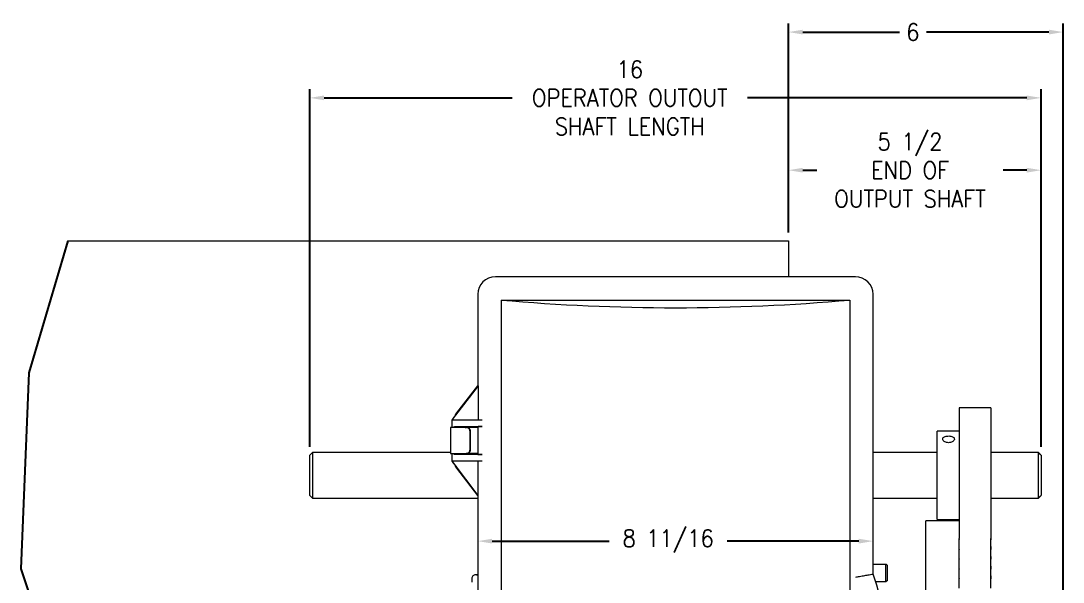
# Model space of a CAD drawing. Extents: x 4.1 to 26.9, y 8.2 to 41.8.
# Drawn here: x 4.11 to 26.91, y 29.55 to 41.83 of the extents above; entities that cross this region are included whole.
import ezdxf

# ---------------------------------------------------------------- set-up
doc = ezdxf.new("R2010")
doc.units = 0
doc.header["$LTSCALE"] = 0.5
doc.header["$MEASUREMENT"] = 0
doc.layers.get('Defpoints').update_dxf_attribs({"linetype": 'CONTINUOUS'})
doc.layers.add('DIM', color=1, linetype='CONTINUOUS')
doc.layers.add('OBJ', color=3, linetype='CONTINUOUS')
doc.styles.add('ROMANS', font='romans.shx', dxfattribs={"width": 0.9, "height": 0.375})
doc.dimstyles.new('GENIE', dxfattribs={"dimscale": 2, "dimtxt": 0.25, "dimasz": 0.156, "dimexe": 0.095, "dimexo": 0.0925, "dimgap": 0.095, "dimtad": 0, "dimtih": 1, "dimtoh": 1, "dimdec": 5, "dimzin": 4, "dimdsep": 46, "dimlunit": 5, "dimtxsty": 'ROMANS', "dimcen": 0.09, "dimadec": 0, "dimazin": 0, "dimtfac": 1, "dimtdec": 5, "dimtofl": 0, "dimtmove": 0, "dimatfit": 3, "dimfxl": 0, "dimfrac": 2, "dimtolj": 1, "dimtzin": 4, "dimarcsym": 0})

# ---------------------------------------------------------------- blocks, each defined once
blk = doc.blocks.new('*D24')
at = {"layer": 'Defpoints', "color": 0}
for p in [(10.43, 40.146), (10.43, 32.323), (26.43, 32.323)]:
    blk.add_point(p, dxfattribs=at)
at = {"layer": 'DIM', "color": 0, "lineweight": -2}
for p, q in [((10.43, 32.508), (10.43, 40.336)), ((10.742, 40.146), (14.855, 40.146)), ((26.118, 40.146), (20.009, 40.146)), ((26.43, 32.508), (26.43, 40.336))]:
    blk.add_line(p, q, dxfattribs=at)
at = {"layer": 'DIM', "color": 0}
for points in [[(10.742, 40.198), (10.742, 40.094), (10.43, 40.146)], [(26.118, 40.198), (26.118, 40.094), (26.43, 40.146)]]:
    blk.add_solid(points, dxfattribs=at)
at = {"layer": 'DIM', "color": 0, "insert": (17.432, 40.146), "char_height": 0.375, "attachment_point": 5, "style": 'ROMANS'}
blk.add_mtext('\\A1;16\\POPERATOR OUTOUT\\PSHAFT LENGTH', dxfattribs=at)
blk = doc.blocks.new('*D25')
at = {"layer": 'Defpoints', "color": 0}
for p in [(22.754, 30.444), (14.107, 19.609), (22.754, 19.597)]:
    blk.add_point(p, dxfattribs=at)
at = {"layer": 'DIM', "color": 0, "lineweight": -2}
for p, q in [((14.419, 30.444), (16.979, 30.444)), ((22.442, 30.444), (19.561, 30.444))]:
    blk.add_line(p, q, dxfattribs=at)
at = {"layer": 'DIM', "color": 0}
for points in [[(14.419, 30.496), (14.419, 30.392), (14.107, 30.444)], [(22.442, 30.496), (22.442, 30.392), (22.754, 30.444)]]:
    blk.add_solid(points, dxfattribs=at)
at = {"layer": 'DIM', "color": 0, "insert": (18.27, 30.444), "char_height": 0.375, "attachment_point": 5, "style": 'ROMANS'}
blk.add_mtext('\\A1;8 11/16', dxfattribs=at)
blk = doc.blocks.new('*D27')
at = {"layer": 'Defpoints', "color": 0}
for p in [(26.43, 38.563), (20.905, 37.016), (26.43, 32.323)]:
    blk.add_point(p, dxfattribs=at)
at = {"layer": 'DIM', "color": 0, "lineweight": -2}
for p, q in [((20.905, 37.201), (20.905, 38.753)), ((21.217, 38.563), (21.524, 38.563)), ((26.118, 38.563), (25.601, 38.563)), ((26.43, 32.508), (26.43, 38.753))]:
    blk.add_line(p, q, dxfattribs=at)
at = {"layer": 'DIM', "color": 0}
for points in [[(21.217, 38.615), (21.217, 38.511), (20.905, 38.563)], [(26.118, 38.615), (26.118, 38.511), (26.43, 38.563)]]:
    blk.add_solid(points, dxfattribs=at)
at = {"layer": 'DIM', "color": 0, "insert": (23.563, 38.563), "char_height": 0.375, "attachment_point": 5, "style": 'ROMANS'}
blk.add_mtext('\\A1;5 1/2\\PEND OF \\POUTPUT SHAFT', dxfattribs=at)
blk = doc.blocks.new('*D30')
at = {"layer": 'Defpoints', "color": 0}
for p in [(26.913, 41.586), (20.905, 37.016), (26.913, 25.593)]:
    blk.add_point(p, dxfattribs=at)
at = {"layer": 'DIM', "color": 0, "lineweight": -2}
for p, q in [((20.905, 37.201), (20.905, 41.776)), ((26.913, 25.778), (26.913, 41.776)), ((21.217, 41.586), (23.331, 41.586)), ((26.601, 41.586), (23.92, 41.586))]:
    blk.add_line(p, q, dxfattribs=at)
at = {"layer": 'DIM', "color": 0}
for points in [[(21.217, 41.638), (21.217, 41.534), (20.905, 41.586)], [(26.601, 41.638), (26.601, 41.534), (26.913, 41.586)]]:
    blk.add_solid(points, dxfattribs=at)
at = {"layer": 'DIM', "color": 0, "insert": (23.625, 41.586), "char_height": 0.375, "attachment_point": 5, "style": 'ROMANS'}
blk.add_mtext('\\A1;6', dxfattribs=at)

msp = doc.modelspace()

# ---------------------------------------------------------------- linework, layer by layer
at = {"layer": 'OBJ', "linetype": 'Continuous', "lineweight": 15}
for p, q in [((5.139267, 37.016032), (20.905479, 37.016032)), ((20.905479, 37.016032), (20.905479, 36.232489)), ((22.367986, 36.232489), (14.492988, 36.232489)), ((14.107078, 35.84658), (14.107078, 33.842854)), ((22.753896, 29.723451), (22.753896, 35.84658)), ((14.617989, 35.721579), (14.617989, 19.72158)), ((14.617989, 35.721579), (22.242986, 35.721579)), ((22.242986, 35.721579), (22.242986, 28.058829)), ((14.112635, 33.846581), (13.543875, 33.105559)), ((13.651136, 33.248821), (14.109237, 33.84567)), ((14.107571, 33.84567), (14.10827, 33.846581)), ((14.107571, 33.846581), (14.107571, 33.84567)), ((14.111556, 33.846581), (14.107571, 33.846581)), ((14.109237, 33.84567), (14.107571, 33.84567)), ((14.112635, 33.846581), (14.111556, 33.846581)), ((14.112635, 33.846581), (14.112635, 33.096581)), ((24.636478, 33.362173), (24.636478, 33.226143)), ((25.331478, 33.362173), (25.331478, 33.225177)), ((25.331478, 33.342739), (25.331478, 33.224491)), ((25.331478, 33.323308), (25.331478, 33.205057)), ((25.331478, 33.303874), (25.331478, 33.185626)), ((13.53708, 33.096581), (13.53708, 32.934081)), ((13.53708, 33.096581), (13.563212, 33.096581)), ((13.543875, 33.105559), (13.543875, 33.096581)), ((13.563212, 33.096581), (14.2049, 33.096581)), ((13.618142, 33.20691), (13.650666, 33.248821)), ((13.650666, 33.248183), (13.618142, 33.205798)), ((13.618142, 33.205798), (13.618142, 33.20691)), ((13.650666, 33.248183), (13.651136, 33.248821)), ((13.651136, 33.248821), (13.650666, 33.248821)), ((13.650666, 33.248821), (13.650666, 33.248183)), ((24.636478, 33.225177), (24.636478, 33.194365)), ((24.636478, 33.194365), (24.636478, 32.921367)), ((25.331478, 33.284443), (25.331478, 33.166191)), ((25.331478, 33.265008), (25.331478, 33.146761)), ((25.331478, 33.245578), (25.331478, 33.194365)), ((25.331478, 33.226143), (25.331478, 33.107896)), ((25.331478, 33.225177), (25.331478, 33.150197)), ((25.331478, 33.194365), (25.331478, 32.921367)), ((25.331478, 33.194365), (25.331478, 33.088461)), ((25.331478, 33.187278), (25.331478, 33.069031)), ((25.331478, 33.167848), (25.331478, 33.049596)), ((25.331478, 33.148413), (25.331478, 33.030166)), ((25.331478, 33.128978), (25.331478, 33.010731)), ((25.331478, 33.109548), (25.331478, 32.991301)), ((25.331478, 33.090113), (25.331478, 32.971866)), ((25.331478, 33.070683), (25.331478, 32.952436)), ((13.750042, 32.934081), (13.512078, 32.934081)), ((13.607507, 32.947738), (14.2049, 32.95367)), ((13.829917, 32.934081), (13.750042, 32.934081)), ((13.824975, 32.946579), (13.799077, 32.946579)), ((14.107078, 32.949324), (13.824975, 32.946579)), ((13.829917, 32.934081), (13.851567, 32.934081)), ((13.851567, 32.934081), (13.861568, 32.934081)), ((14.107078, 32.934081), (13.861568, 32.934081)), ((14.111556, 32.951563), (14.107078, 32.949324)), ((14.107078, 32.949324), (14.107078, 32.343835)), ((24.155478, 32.6791), (24.155478, 32.85253)), ((24.636478, 32.921367), (24.636478, 32.70671)), ((25.331478, 33.051248), (25.331478, 32.933001)), ((25.331478, 33.031818), (25.331478, 32.913571)), ((25.331478, 33.012383), (25.331478, 32.894136)), ((25.331478, 32.992953), (25.331478, 32.874706)), ((25.331478, 32.973518), (25.331478, 32.86217)), ((25.331478, 32.921367), (25.331478, 32.701031)), ((25.331478, 32.915223), (25.331478, 32.86217)), ((25.331478, 32.897459), (25.331478, 32.86217)), ((13.938172, 32.459079), (13.938172, 32.834081)), ((13.948173, 32.459079), (13.948173, 32.834081)), ((24.155478, 30.915032), (24.155478, 32.6791)), ((24.636478, 32.701256), (24.636478, 32.299305)), ((25.331478, 32.831481), (25.331478, 32.823305)), ((25.331478, 32.78444), (25.331478, 32.745575)), ((25.331478, 32.701256), (25.331478, 32.299305)), ((25.331478, 32.657909), (25.331478, 32.648415)), ((25.331478, 32.62898), (25.331478, 32.60955)), ((10.49048, 32.383282), (10.49048, 31.38428)), ((26.370476, 31.38428), (26.370476, 32.383282)), ((10.430476, 31.444279), (10.430476, 32.323279)), ((13.512078, 32.359079), (13.750042, 32.359079)), ((13.53708, 32.359079), (13.53708, 32.196579)), ((13.563212, 32.196579), (13.53708, 32.196579)), ((13.543369, 32.188215), (13.543369, 32.196579)), ((13.543369, 32.188215), (14.106351, 31.446579)), ((14.2049, 32.196579), (13.563212, 32.196579)), ((14.2049, 32.339494), (13.607507, 32.345421)), ((13.750042, 32.359079), (13.829917, 32.359079)), ((13.799077, 32.346581), (13.824975, 32.346581)), ((13.824975, 32.346581), (14.107078, 32.343835)), ((13.829917, 32.359079), (13.851567, 32.359079)), ((13.861568, 32.359079), (13.851567, 32.359079)), ((14.107078, 32.359079), (13.861568, 32.359079)), ((14.107078, 32.343835), (14.111556, 32.341596)), ((14.111908, 31.446579), (14.111908, 32.196579)), ((24.636478, 32.299305), (24.636478, 32.001202)), ((25.331478, 32.299305), (25.331478, 32.001202)), ((26.430479, 32.323279), (26.430479, 31.444279)), ((10.430476, 31.986423), (10.430476, 32.021735)), ((13.650666, 32.043357), (13.617818, 32.086629)), ((14.103685, 31.446579), (13.650666, 32.043357)), ((24.636478, 32.001202), (24.636478, 31.549798)), ((25.331478, 32.001202), (25.331478, 31.549798)), ((26.430479, 32.021735), (26.430479, 31.986423)), ((24.636478, 31.549798), (24.636478, 31.265352)), ((25.331478, 31.549798), (25.331478, 31.265352)), ((14.103685, 31.446579), (14.106351, 31.446579)), ((14.111908, 31.446579), (14.106351, 31.446579)), ((14.107078, 31.446579), (14.107078, 23.992854)), ((24.636478, 31.265352), (24.636478, 30.897503)), ((25.331478, 31.265352), (25.331478, 30.897503)), ((23.905476, 27.14103), (23.905476, 30.891031)), ((24.636478, 30.897503), (24.636478, 30.719191)), ((25.331478, 30.902726), (25.331478, 30.719191)), ((24.636478, 30.719191), (24.636478, 30.499977)), ((25.331478, 30.719191), (25.331478, 30.499977)), ((24.636478, 30.480815), (24.636478, 30.499977)), ((24.636478, 30.480815), (24.636478, 30.474694)), ((24.636478, 30.266989), (24.636478, 30.474704)), ((25.331478, 30.538579), (25.331478, 30.474694)), ((25.331478, 30.480815), (25.331478, 30.499977)), ((25.331478, 30.266989), (25.331478, 30.474694)), ((24.636478, 30.266989), (24.636478, 30.260869)), ((24.636478, 30.053163), (24.636478, 30.260878)), ((25.331478, 30.324754), (25.331478, 30.260869)), ((25.331478, 30.053163), (25.331478, 30.260869)), ((25.331478, 30.110928), (25.331478, 30.047043)), ((23.033676, 29.561382), (23.033676, 29.93638)), ((23.063676, 29.919062), (23.063676, 29.578701)), ((23.063676, 29.896881), (23.063676, 29.748879)), ((24.636478, 30.053163), (24.636478, 30.047043)), ((24.636478, 29.839337), (24.636478, 30.047052)), ((25.331478, 29.839337), (25.331478, 30.047043)), ((25.331478, 29.897102), (25.331478, 29.833217)), ((14.107078, 29.70701), (14.058977, 29.70701)), ((23.063676, 29.748879), (23.063676, 29.600881)), ((24.636478, 29.839337), (24.636478, 29.833217)), ((24.636478, 29.625511), (24.636478, 29.833226)), ((25.331478, 29.625511), (25.331478, 29.833217)), ((25.331478, 29.683276), (25.331478, 29.619391)), ((13.976478, 29.621987), (13.976478, 29.546171)), ((24.636478, 29.625511), (24.636478, 29.619391)), ((24.636478, 29.411686), (24.636478, 29.619401)), ((25.331478, 29.411686), (25.331478, 29.619391))]:
    msp.add_line(p, q, dxfattribs=at)
at = {"layer": 'OBJ'}
msp.add_lwpolyline([(5.139267, 37.016032), (4.280848, 34.125838), (4.109164, 29.837582), (5.482636, 25.720856), (4.710058, 19.803063), (5.053427, 14.571391), (6.033586, 12.612827)], dxfattribs=at)
at = {"layer": 'OBJ', "linetype": 'Continuous', "lineweight": 15}
for centre, radius, start, end in [((14.492987, 35.84658), 0.385909, 90, 180), ((22.367987, 35.84658), 0.385909, 0, 90), ((13.844349, 32.840327), 0.094031, 356.1911802, 85.5974429), ((13.85435, 32.840327), 0.094031, 356.1911802, 85.5974429), ((13.844347, 32.452834), 0.094033, 274.4037402, 3.8076367), ((13.854348, 32.452834), 0.094033, 274.4037402, 3.8076367), ((17.086132, 27.72158), 6.010909, 340.5466288, 19.4533712)]:
    msp.add_arc(centre, radius, start, end, dxfattribs=at)
for centre, major_axis, ratio, start_param, end_param in [((18.430487, 49.986512), (25, 0), 0.577350269, 4.559291611, 4.86548635), ((13.657077, 33.254805), (0.124992, 0.166179), 0.008384536, 1.869457154, 2.692490846), ((13.657077, 32.946579), (0.142, 0), 0.008726868, 0.001044726, 1.927383421), ((14.486498, 32.951507), (0.375, 0), 0.008726868, 2.420268055, 3.124139361), ((13.657077, 32.036664), (-0.124992, 0.167957), 0.008359396, 0.439495111, 1.262528803), ((13.657077, 32.346582), (0.142, 0), 0.008726868, 4.355801886, 6.282140581), ((14.486498, 32.341653), (0.375, 0), 0.008726868, 3.159045946, 3.862917252), ((13.657077, 31.98587), (0.117458, -0.096967), 0.441002387, 1.967486433, 2.239448772), ((14.058977, 29.621985), (0, 0.085026), 0.970295726, 0, 1.570796327), ((14.058977, 29.621985), (0, 0.085026), 0.970295726, 5.660731755, 6.283185307)]:
    msp.add_ellipse(centre, major_axis=major_axis, ratio=ratio, start_param=start_param, end_param=end_param, dxfattribs=at)
for points in [[(25.331478, 33.362173), (24.636478, 33.362173)], [(13.512078, 32.934081), (13.512078, 32.359079)], [(24.636478, 32.85253), (24.155478, 32.85253)], [(10.49048, 32.383282), (10.430476, 32.323279)], [(13.512078, 32.383282), (10.49048, 32.383282)], [(24.155478, 32.383282), (22.753896, 32.383282)], [(26.370476, 32.383282), (25.331478, 32.383282)], [(26.430479, 32.323279), (26.370476, 32.383282)], [(10.430476, 31.444279), (10.49048, 31.38428)], [(10.49048, 31.38428), (14.107078, 31.38428)], [(22.753896, 31.38428), (24.155478, 31.38428)], [(25.331478, 31.38428), (26.370476, 31.38428)], [(26.370476, 31.38428), (26.430479, 31.444279)], [(24.636478, 30.891031), (23.905476, 30.891031)], [(24.155478, 30.915032), (24.636478, 30.915032)], [(23.033676, 29.93638), (22.753896, 29.93638)], [(23.063676, 29.919062), (23.033676, 29.93638)], [(22.753896, 29.723451), (22.749419, 29.722686)], [(22.808559, 29.561382), (23.033676, 29.561382)], [(23.033676, 29.561382), (23.063676, 29.578701)]]:
    msp.add_open_spline(points, degree=1, dxfattribs=at)
for points, knots in [([(13.607507, 32.947738), (13.599828, 32.946226), (13.5847, 32.943246), (13.570346, 32.934578), (13.563302, 32.93045), (13.563212, 32.930396)], [0, 0, 0, 0, 0.5043700656, 0.993615693, 1, 1, 1, 1]), ([(13.782078, 32.929585), (13.782334, 32.931812), (13.782845, 32.936266), (13.786779, 32.941881), (13.792393, 32.945817), (13.79685, 32.946325), (13.799077, 32.946579)], [0, 0, 0, 0, 0.2500218033, 0.4998787483, 0.7499882742, 1, 1, 1, 1]), ([(24.533977, 32.6791), (24.532568, 32.687152), (24.529751, 32.703254), (24.507818, 32.722938), (24.475416, 32.737199), (24.434764, 32.745053), (24.390953, 32.746186), (24.348926, 32.740639), (24.3132, 32.728611), (24.287669, 32.710599), (24.275377, 32.687832), (24.277755, 32.662571), (24.294338, 32.637755), (24.323323, 32.616562), (24.361667, 32.602175), (24.404969, 32.597029), (24.448135, 32.601937), (24.48653, 32.615985), (24.515776, 32.636983), (24.531655, 32.659372), (24.533308, 32.673419), (24.533977, 32.6791)], [0, 0, 0, 0, 0.053368683, 0.106726482, 0.160372819, 0.214221875, 0.267750393, 0.320939937, 0.374296059, 0.428065862, 0.48185631, 0.535239404, 0.588427613, 0.641926268, 0.695763242, 0.749442604, 0.802704655, 0.855944969, 0.909593842, 0.963442632, 1, 1, 1, 1]), ([(13.563212, 32.362763), (13.563302, 32.362711), (13.565937, 32.361212), (13.57348, 32.356965), (13.587813, 32.349025), (13.600255, 32.346749), (13.607507, 32.345421)], [0, 0, 0, 0, 0.0063588812, 0.184675954, 0.5248143948, 1, 1, 1, 1]), ([(13.799077, 32.346581), (13.79685, 32.346837), (13.792396, 32.347349), (13.786776, 32.351279), (13.782847, 32.356898), (13.782334, 32.361352), (13.782078, 32.36358)], [0, 0, 0, 0, 0.250025398, 0.500015795, 0.74999901, 1, 1, 1, 1]), ([(22.374477, 29.657322), (22.374907, 29.657399), (22.40207, 29.662239), (22.471082, 29.674377), (22.575071, 29.692598), (22.669869, 29.709013), (22.735041, 29.72022), (22.744626, 29.721864), (22.749419, 29.722686)], [0, 0, 0, 0, 0.002243015, 0.141616529, 0.35913222, 0.573676391, 0.786813023, 1, 1, 1, 1])]:
    msp.add_open_spline(points, degree=3, knots=knots, dxfattribs=at)

# ---------------------------------------------------------------- dimensions: what is measured, and where the dimension line sits
at = {"layer": 'DIM'}
dim = msp.add_linear_dim(base=(26.912676, 41.586111), p1=(20.905479, 37.016032), p2=(26.912676, 25.592976), dimstyle='GENIE', dxfattribs=at)
dim.commit()
dim.dimension.update_dxf_attribs({"geometry": '*D30', "text_midpoint": (23.625364, 41.586111), "dimtype": 160})
dim = msp.add_linear_dim(base=(10.430476, 40.146277), p1=(26.430479, 32.323279), p2=(10.430476, 32.323279), text='<>\\POPERATOR OUTOUT\\PSHAFT LENGTH', dimstyle='GENIE', dxfattribs=at)
dim.commit()
dim.dimension.update_dxf_attribs({"geometry": '*D24', "text_midpoint": (17.431991, 40.146277), "dimtype": 160})
for base, p1, p2, text, override, picture, middle in [((26.430479, 38.563108), (20.905479, 37.016032), (26.430479, 32.323279), '<>\\PEND OF \\POUTPUT SHAFT', {"dimdec": 4}, '*D27', (23.562531, 38.563108)), ((22.753896, 30.444247), (14.107078, 19.608622), (22.753896, 19.59658), '8 11/16', {"dimdec": 4, "dimse1": 1, "dimse2": 1}, '*D25', (18.27037, 30.444247))]:
    dim = msp.add_linear_dim(base=base, p1=p1, p2=p2, text=text, dimstyle='GENIE', override=override, dxfattribs=at)
    dim.commit()
    dim.dimension.update_dxf_attribs({"geometry": picture, "text_midpoint": middle, "dimtype": 160})

doc.saveas('drawing.dxf')
